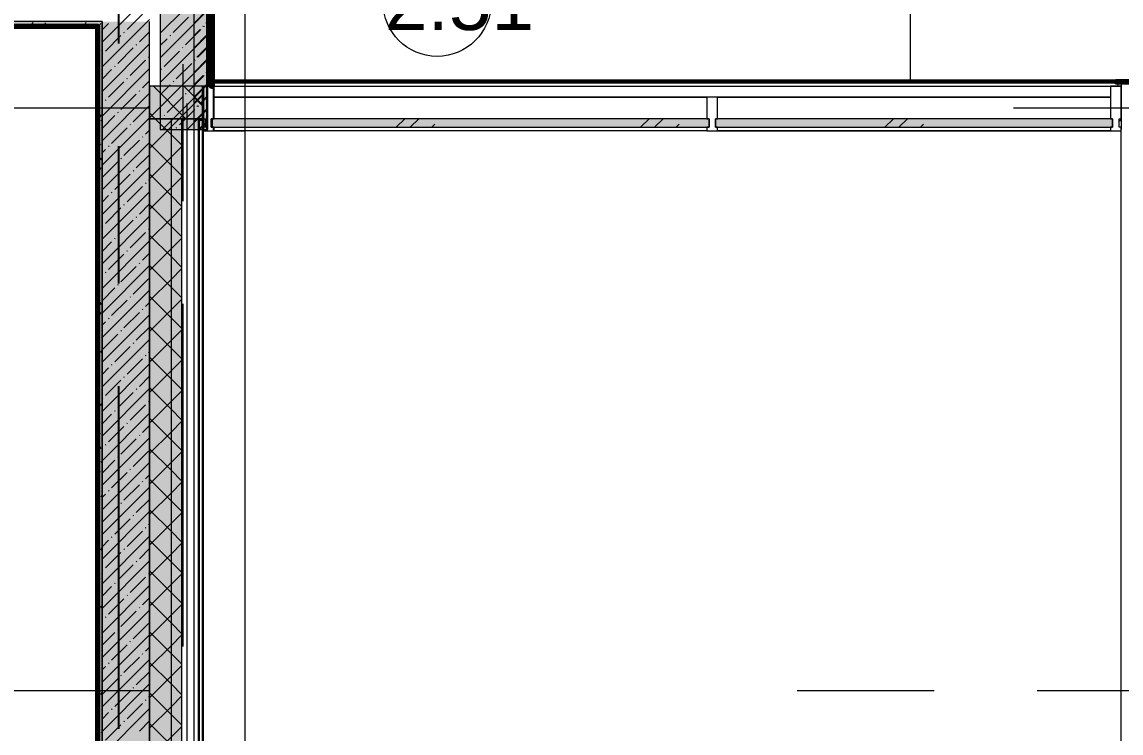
# Model space of a CAD drawing. Header units: millimetres. Extents: x -3817 to 677485, y -22715 to 103890.
# Drawn here: x 411392 to 416481, y 9523 to 12817 of the extents above; entities that cross this region are included whole.
import ezdxf

# ---------------------------------------------------------------- set-up
doc = ezdxf.new("R2010")
doc.units = ezdxf.units.MM
doc.layers.add('PDF _Геометрия', color=7, linetype='Continuous', true_color=0x1d1d1d)
doc.layers.add('PDF _Сплошная заливка', color=7, linetype='Continuous', true_color=0xffffff)
doc.layers.add('PDF _Текст', color=7, linetype='Continuous')
doc.styles.add('PDF GOST-Common', font='arial.ttf')

msp = doc.modelspace()

# ---------------------------------------------------------------- hatches: boundary and pattern name
at = {"layer": 'PDF _Сплошная заливка', "transparency": 33554559}
h = msp.add_hatch(color=256, dxfattribs=at)
h.paths.add_polyline_path([(412189.3, 12319), (412248.6, 12319), (412248.6, 17289.6), (412028.6, 17179.6), (412028.6, 17040.3), (412189.3, 16959.9), (412189.3, 13268.1)], flags=0)
h.paths.add_polyline_path([(412248.6, 17530.3), (412248.6, 17970), (412189.3, 17970), (412189.3, 17559.9)], flags=0)
for points in [[(412252.9, 12319), (412252.9, 16585.1), (412123.6, 16649.8), (412252.9, 16714.4), (412252.9, 17970), (412032.9, 17970), (412032.9, 12319)], [(412248.6, 12519), (412268.6, 12519), (412268.6, 15309), (412248.6, 15309), (412248.6, 13268.1)], [(412252.9, 12519), (412272.9, 12519), (412272.9, 15309), (412252.9, 15309), (412252.9, 14386.7)], [(411741.9, 12799), (411742.9, 12799), (411742.9, 12819), (407612.9, 12819), (407612.9, 12799), (410521, 12799)], [(411742.9, 6184), (411762.9, 6184), (411762.9, 12819), (411742.9, 12819), (411742.9, 6185)], [(412232.9, 12369), (412232.9, 12519), (411982.9, 12517.8), (411982.9, 12369), (412212.9, 12369)], [(412228.6, 12369), (412228.6, 12519), (412189.3, 12519), (412189.3, 12369), (412208.6, 12369)], [(411982.9, 5369), (412082.9, 5369), (412082.9, 12369), (411982.9, 12369), (411982.9, 5469)], [(412082.9, 5319), (412132.9, 5319), (412132.9, 12369), (412082.9, 12369), (412082.9, 5369)], [(414573.6, 12329), (414573.6, 12369), (412268.6, 12369), (412268.6, 12329), (414441.5, 12329)], [(416442.1, 12329), (416442.1, 12369), (414603.6, 12369), (414603.6, 12329), (416380.9, 12329)]]:
    msp.add_hatch(color=256, dxfattribs=at).paths.add_polyline_path(points)

# ---------------------------------------------------------------- linework, layer by layer
at = {"layer": 'PDF _Геометрия', "color": 7, "lineweight": 9}
for points in [[(412189.3, 5220.1), (412189.3, 16959.9), (411889.3, 17109.9), (412489.3, 17409.9), (412189.3, 17559.9), (412189.3, 29299.8)], [(412423.6, 29299.8), (412423.6, 17099.8), (412723.6, 16949.8), (412123.6, 16649.8), (412423.6, 16499.8), (412423.6, 4299.8)], [(415506.6, 12539.5), (415506.6, 13116.2)], [(407612.9, 12799), (411741.9, 12799)], [(411742.9, 12799), (411742.9, 6185)], [(414563.6, 12469), (412278.6, 12469)], [(412423.6, 12369), (412282.9, 12369), (412282.9, 12469), (412423.6, 12469), (412282.9, 12469)], [(416432.1, 12469), (415278.6, 12469), (416432.1, 12469), (416432.1, 12369), (415278.6, 12369), (414613.6, 12369), (414613.6, 12469), (415278.6, 12469), (414613.6, 12469)], [(411402.9, 5344), (412157.9, 5344), (412157.9, 12440)], [(411402.9, 5319), (411982.9, 5319), (412082.9, 5319), (412132.9, 5319), (412132.9, 12361), (412132.9, 12369), (412212.9, 12369), (412212.9, 12366), (412212.9, 12361), (412212.9, 5239), (412132.9, 5239), (411982.9, 5239), (411402.9, 5239)], [(412232.9, 12369), (412212.9, 12369), (412132.9, 12369), (412082.9, 12369), (411982.9, 12369), (412082.9, 12369), (412082.9, 12361), (412082.9, 5369), (411982.9, 5369), (411402.9, 5369)], [(412082.9, 12369), (412132.9, 12369)], [(412228.6, 12369), (412208.6, 12369), (412189.3, 12369), (412208.6, 12369), (412208.6, 12366), (412208.6, 12361), (412208.6, 5239), (412189.3, 5239)], [(413124.8, 12329), (413164.8, 12369)], [(413190.5, 12329), (413230.5, 12369)], [(414256.2, 12329), (414296.2, 12369)], [(414321.9, 12329), (414361.9, 12369)], [(415387.5, 12329), (415427.5, 12369)], [(415453.2, 12329), (415493.2, 12369)], [(412208.6, 12366), (412228.6, 12366)], [(412228.6, 12361), (412208.6, 12361)], [(412212.9, 12366), (412232.9, 12366)], [(412232.9, 12361), (412212.9, 12361)], [(412282.9, 12312), (412423.6, 12312), (412282.9, 12312), (412282.9, 12329), (412423.6, 12329)], [(413290.5, 12329), (413304.2, 12342.8)], [(414421.9, 12329), (414435.6, 12342.8)], [(414613.6, 12312), (415278.6, 12312), (414613.6, 12312), (414613.6, 12329), (415278.6, 12329), (416432.1, 12329), (416432.1, 12312), (415278.6, 12312), (416432.1, 12312)], [(415553.2, 12329), (415567, 12342.8)], [(414563.6, 12312), (412278.6, 12312)]]:
    msp.add_lwpolyline(points, dxfattribs=at)
at = {"layer": 'PDF _Геометрия', "color": 9, "lineweight": 9, "true_color": 0xc0c0c0}
for points in [[(412272.9, 19210), (412272.9, 19328.3), (412252.9, 19328.3), (412252.9, 19189), (412272.9, 19189), (412423.6, 19189), (412252.9, 19189), (412252.9, 19308.3), (412032.9, 19308.3), (412032.9, 18198), (412032.9, 17998), (412032.9, 12319), (412252.9, 12319), (412252.9, 15319), (412262.9, 15319)], [(412189.3, 12319), (412248.6, 12319), (412248.6, 15319), (412258.6, 15319)], [(411762.9, 12819), (411762.9, 6184), (411762.9, 12819), (411742.9, 12819), (407632.9, 12819)], [(411382.9, 5689), (408132.9, 5689), (408132.9, 5669), (411382.9, 5669), (411402.9, 5669), (411402.9, 6164), (411762.9, 6164), (411762.9, 5969), (411982.9, 5969), (411982.9, 12819)], [(416468.6, 12519), (416468.6, 12539)], [(416908.6, 11539), (416888.6, 11539), (416888.6, 11519), (416888.6, 11319), (416888.6, 12319), (416888.6, 11519), (416908.6, 11519), (416908.6, 12539), (416888.6, 12539), (416482.1, 12539), (416482.1, 12519), (416482.1, 12319), (416480.6, 12319), (416480.6, 1819), (416480.6, 1666), (416480.6, 1661), (418308.6, 1661), (418308.6, 1819), (418308.6, 1661), (419208.6, 1661), (419208.6, 1819), (418328.6, 1819), (419208.6, 1819)], [(411855.7, 5219), (411978.6, 5219), (412208.6, 5219), (412228.6, 5219), (412228.6, 12361), (412228.6, 12519), (412189.3, 12519)], [(412278.6, 12519), (416480.6, 12519)], [(412282.9, 12519), (412423.6, 12519)], [(416472.1, 12361), (416480.6, 12361), (416480.6, 12369)]]:
    msp.add_lwpolyline(points, dxfattribs=at)
at = {"layer": 'PDF _Геометрия', "color": 231, "lineweight": 70, "true_color": 0xff80c0}
for points in [[(412258.6, 15319), (412258.6, 15318), (412268.6, 15318), (412268.6, 12519), (412269.6, 12519), (412269.6, 15318), (412418.6, 15318)], [(412262.9, 15319), (412262.9, 15318), (412272.9, 15318), (412272.9, 12519), (412273.9, 12519), (412273.9, 15318), (412422.9, 15318)], [(403002.9, 12799), (403282.9, 12799), (403282.9, 13248), (407611.9, 13248), (407611.9, 13249), (407611.9, 12798), (407612.9, 12798), (411741.9, 12798), (411741.9, 6185), (411382.9, 6185), (411381.9, 6185), (411381.9, 5690), (408154.1, 5690), (408154.1, 6184), (408154.1, 6185), (407612.9, 6185), (407611.9, 6185), (407611.9, 5699), (407612.9, 5699), (407612.9, 6184), (408153.1, 6184), (408153.1, 5689), (408154.1, 5689), (411382.9, 5689)], [(416652.1, 12540), (416458.1, 12540), (416458.1, 12539), (416652.1, 12539), (416672.1, 12539), (416672.1, 12540)]]:
    msp.add_lwpolyline(points, dxfattribs=at)
at = {"layer": 'PDF _Геометрия', "color": 9, "lineweight": 9, "true_color": 0xc0c0c0}
for points in [[(412268.6, 12519), (412268.6, 15309), (412248.6, 15309), (412248.6, 12519)], [(412272.9, 12519), (412272.9, 15309), (412252.9, 15309), (412252.9, 12519)], [(412232.9, 12519), (411982.9, 12519), (411982.9, 12369), (411982.9, 12361), (411982.9, 5469), (411402.9, 5469), (411402.9, 5219), (411982.9, 5219), (412212.9, 5219), (412232.9, 5219), (412232.9, 12361)]]:
    msp.add_lwpolyline(points, close=True, dxfattribs=at)
at = {"layer": 'PDF _Геометрия', "color": 253, "lineweight": 9, "true_color": 0xaaaaaa}
for points in [[(411838.6, 12717.2), (411838.6, 14304.7)], [(411842.9, 12717.2), (411842.9, 14304.7)], [(412138.6, 11987.3), (412138.6, 12622.3)], [(408090, 12419), (409482.9, 12419), (411982.9, 12419)], [(415983.5, 12419), (416618.5, 12419)], [(411838.6, 11605.9), (411838.6, 12240.9)], [(411842.9, 11605.9), (411842.9, 12240.9)], [(412138.6, 9923.6), (412138.6, 11511.1)], [(411838.6, 9542.2), (411838.6, 11129.7)], [(411842.9, 9542.2), (411842.9, 11129.7)], [(407455, 9719), (409482.9, 9719), (411982.9, 9719)], [(414981.5, 9719), (415616.5, 9719)], [(416092.7, 9719), (417680.2, 9719)]]:
    msp.add_lwpolyline(points, dxfattribs=at)
at = {"layer": 'PDF _Геометрия', "lineweight": 9}
for points in [[(412032.9, 12765.1), (412252.9, 12985.1)], [(411762.9, 12723.2), (411858.7, 12819), (411982.9, 12943.2)], [(411762.9, 12609.1), (411972.8, 12819), (411982.9, 12829.1)], [(411878.9, 12782.2), (411915.7, 12819), (411950.2, 12853.5)], [(412032.9, 12651), (412252.9, 12871)], [(412092.8, 12767.9), (412164, 12839.2)], [(412189.3, 12811.7), (412248.6, 12871)], [(411762.9, 12780.2), (411793.4, 12810.7)], [(412149.8, 12710.9), (412221.1, 12782.2)], [(412189.3, 12754.7), (412216.8, 12782.2)], [(412231.1, 12796.5), (412233.4, 12798.8)], [(412235.3, 12796.5), (412237.7, 12798.8)], [(412245.3, 12810.7), (412248.6, 12814)], [(412249.6, 12810.7), (412252.9, 12814)], [(411779.1, 12682.4), (411850.4, 12753.7)], [(411864.7, 12767.9), (411867, 12770.3)], [(411935.9, 12725.2), (411982.9, 12772.1)], [(412032.9, 12537), (412252.9, 12757)], [(412032.9, 12708.1), (412064.3, 12739.4)], [(412078.5, 12753.7), (412080.9, 12756.1)], [(412189.3, 12697.7), (412248.6, 12757)], [(411762.9, 12495.1), (411982.9, 12715.1)], [(411836.2, 12625.4), (411907.4, 12696.7)], [(411921.7, 12710.9), (411924.1, 12713.3)], [(412050, 12611.1), (412121.3, 12682.4)], [(412135.5, 12696.7), (412137.9, 12699)], [(412202.6, 12653.9), (412248.6, 12700)], [(412206.8, 12653.9), (412252.9, 12700)], [(411764.9, 12668.1), (411767.2, 12670.5)], [(411893.2, 12568.4), (411964.5, 12639.6)], [(411978.7, 12653.9), (411981.1, 12656.3)], [(412032.9, 12422.9), (412252.9, 12642.9)], [(412107, 12554.1), (412178.3, 12625.4)], [(412189.3, 12583.6), (412248.6, 12642.9)], [(412192.6, 12639.6), (412194.9, 12642)], [(411762.9, 12381), (411982.9, 12601)], [(411762.9, 12552.1), (411807.6, 12596.9)], [(411821.9, 12611.1), (411824.3, 12613.5)], [(412035.7, 12596.9), (412038.1, 12599.2)], [(412245.3, 12582.6), (412247.7, 12585)], [(412249.6, 12582.6), (412252, 12585)], [(411793.4, 12468.6), (411864.7, 12539.8)], [(411878.9, 12554.1), (411881.3, 12556.5)], [(411950.2, 12511.3), (411982.9, 12544)], [(412032.9, 12480), (412078.5, 12525.6)], [(412043, 12319), (412252.9, 12528.9)], [(412092.8, 12539.8), (412095.1, 12542.2)], [(412164, 12497.1), (412235.3, 12568.4)], [(412189.3, 12526.6), (412231.1, 12568.4)], [(412189.3, 12469.6), (412248.6, 12528.9)], [(411762.9, 12267), (411982.9, 12487)], [(411850.4, 12411.5), (411921.7, 12482.8)], [(411935.9, 12497.1), (411938.3, 12499.4)], [(411982.9, 12514.2), (411987.7, 12519)], [(411982.9, 12372.8), (412129.1, 12519)], [(411982.9, 12231.4), (412082.9, 12331.4), (412120.5, 12369), (412232.9, 12481.4)], [(412150.9, 12369), (412000.9, 12519)], [(412064.3, 12397.3), (412135.5, 12468.6)], [(412232.9, 12428.4), (412142.3, 12519)], [(412149.8, 12482.8), (412152.2, 12485.2)], [(412189.3, 12442), (412228.6, 12481.4)], [(412216.8, 12440), (412248.6, 12471.9)], [(412221.1, 12440), (412252.9, 12471.9)], [(411762.9, 12438.1), (411764.9, 12440)], [(411779.1, 12454.3), (411781.5, 12456.7)], [(411907.4, 12354.5), (411978.7, 12425.8)], [(412228.6, 12428.4), (412189.3, 12467.7)], [(412202.6, 12425.8), (412204.9, 12428.2)], [(412206.8, 12425.8), (412209.2, 12428.2)], [(411762.9, 12324), (411821.9, 12383)], [(411762.9, 12152.9), (411982.9, 12372.9)], [(411836.2, 12397.3), (411838.5, 12399.6)], [(412132.9, 12245.6), (412082.9, 12295.6), (412009.5, 12369), (411982.9, 12395.6)], [(412032.9, 12365.9), (412035.7, 12368.8)], [(412050, 12383), (412052.4, 12385.4)], [(412121.3, 12340.3), (412192.6, 12411.5)], [(412157.1, 12319), (412252.9, 12414.8)], [(412189.3, 12355.5), (412248.6, 12414.8)], [(411807.6, 12254.7), (411878.9, 12326)], [(411893.2, 12340.3), (411895.5, 12342.6)], [(411964.5, 12297.5), (411982.9, 12315.9)], [(412107, 12326), (412109.4, 12328.4)], [(412209.8, 12319), (412245.3, 12354.5)], [(412214.1, 12319), (412249.6, 12354.5)], [(411864.7, 12197.7), (411935.9, 12269)], [(411950.2, 12283.2), (411952.6, 12285.6)], [(411762.9, 12038.9), (411982.9, 12258.9)], [(411762.9, 12210), (411779.1, 12226.2)], [(411793.4, 12240.5), (411795.8, 12242.8)], [(412132.9, 12104.2), (412082.9, 12154.2), (411982.9, 12254.2)], [(411982.9, 12089.9), (412082.9, 12189.9), (412132.9, 12239.9)], [(411764.9, 12097.9), (411836.2, 12169.2)], [(411850.4, 12183.4), (411852.8, 12185.8)], [(411921.7, 12140.7), (411982.9, 12201.9)], [(411762.9, 11924.8), (411982.9, 12144.8)], [(411821.9, 12040.9), (411893.2, 12112.2)], [(411907.4, 12126.4), (411909.8, 12128.8)], [(412132.9, 11962.7), (412082.9, 12012.7), (411982.9, 12112.7)], [(411964.5, 12069.4), (411966.8, 12071.8)], [(411978.7, 12083.6), (411982.9, 12087.8)], [(411982.9, 11948.5), (412082.9, 12048.5), (412132.9, 12098.5)], [(411762.9, 11810.8), (411982.9, 12030.8)], [(411762.9, 11981.9), (411793.4, 12012.4)], [(411807.6, 12026.6), (411810, 12029)], [(411878.9, 11983.9), (411950.2, 12055.1)], [(411864.7, 11969.6), (411867, 11972)], [(411935.9, 11926.8), (411982.9, 11973.8)], [(412132.9, 11821.3), (412082.9, 11871.3), (411982.9, 11971.3)], [(411762.9, 11696.7), (411982.9, 11916.7)], [(411779.1, 11884.1), (411850.4, 11955.3)], [(411921.7, 11912.6), (411924.1, 11914.9)], [(411982.9, 11807.1), (412082.9, 11907.1), (412132.9, 11957.1)], [(411764.9, 11869.8), (411767.2, 11872.2)], [(411836.2, 11827), (411907.4, 11898.3)], [(411978.7, 11855.5), (411981.1, 11857.9)], [(411821.9, 11812.8), (411824.3, 11815.1)], [(411893.2, 11770), (411964.5, 11841.3)], [(412132.9, 11679.9), (412082.9, 11729.9), (411982.9, 11829.9)], [(411982.9, 11665.7), (412082.9, 11765.7), (412132.9, 11815.7)], [(411762.9, 11582.7), (411982.9, 11802.7)], [(411762.9, 11753.8), (411807.6, 11798.5)], [(411878.9, 11755.8), (411881.3, 11758.1)], [(411793.4, 11670.2), (411864.7, 11741.5)], [(411950.2, 11713), (411982.9, 11745.7)], [(411762.9, 11468.6), (411982.9, 11688.6)], [(411779.1, 11656), (411781.5, 11658.3)], [(411850.4, 11613.2), (411921.7, 11684.5)], [(411935.9, 11698.7), (411938.3, 11701.1)], [(412132.9, 11538.5), (412082.9, 11588.5), (411982.9, 11688.5)], [(411982.9, 11524.3), (412082.9, 11624.3), (412132.9, 11674.3)], [(411762.9, 11639.7), (411764.9, 11641.7)], [(411907.4, 11556.2), (411978.7, 11627.4)], [(411762.9, 11525.7), (411821.9, 11584.7)], [(411762.9, 11354.6), (411982.9, 11574.6)], [(411836.2, 11598.9), (411838.5, 11601.3)], [(411807.6, 11456.4), (411878.9, 11527.7)], [(411893.2, 11541.9), (411895.5, 11544.3)], [(411964.5, 11499.1), (411982.9, 11517.6)], [(412132.9, 11397), (412082.9, 11447), (411982.9, 11547)], [(411982.9, 11382.8), (412082.9, 11482.8), (412132.9, 11532.8)], [(411762.9, 11240.5), (411982.9, 11460.5)], [(411864.7, 11399.3), (411935.9, 11470.6)], [(411950.2, 11484.9), (411952.6, 11487.3)], [(411762.9, 11411.6), (411779.1, 11427.9)], [(411793.4, 11442.1), (411795.8, 11444.5)], [(411921.7, 11342.3), (411982.9, 11403.5)], [(412132.9, 11255.6), (412082.9, 11305.6), (411982.9, 11405.6)], [(411764.9, 11299.6), (411836.2, 11370.8)], [(411850.4, 11385.1), (411852.8, 11387.5)], [(411982.9, 11241.4), (412082.9, 11341.4), (412132.9, 11391.4)], [(411762.9, 11126.5), (411982.9, 11346.5)], [(411821.9, 11242.5), (411893.2, 11313.8)], [(411907.4, 11328.1), (411909.8, 11330.4)], [(411878.9, 11185.5), (411950.2, 11256.8)], [(411964.5, 11271), (411966.8, 11273.4)], [(411978.7, 11285.3), (411982.9, 11289.5)], [(412132.9, 11114.2), (412082.9, 11164.2), (411982.9, 11264.2)], [(411982.9, 11100), (412082.9, 11200), (412132.9, 11250)], [(411762.9, 11012.4), (411982.9, 11232.4)], [(411762.9, 11183.5), (411793.4, 11214)], [(411807.6, 11228.3), (411810, 11230.6)], [(411779.1, 11085.7), (411850.4, 11157)], [(411864.7, 11171.2), (411867, 11173.6)], [(411935.9, 11128.5), (411982.9, 11175.4)], [(411762.9, 10898.4), (411982.9, 11118.4)], [(411836.2, 11028.7), (411907.4, 11100)], [(411921.7, 11114.2), (411924.1, 11116.6)], [(412132.9, 10972.8), (412082.9, 11022.8), (411982.9, 11122.8)], [(411982.9, 10958.6), (412082.9, 11058.6), (412132.9, 11108.6)], [(411764.9, 11071.5), (411767.2, 11073.8)], [(411978.7, 11057.2), (411981.1, 11059.6)], [(411762.9, 10784.3), (411982.9, 11004.3)], [(411762.9, 10955.4), (411807.6, 11000.2)], [(411821.9, 11014.4), (411824.3, 11016.8)], [(411893.2, 10971.7), (411964.5, 11042.9)], [(411793.4, 10871.9), (411864.7, 10943.2)], [(411878.9, 10957.4), (411881.3, 10959.8)], [(411950.2, 10914.6), (411982.9, 10947.3)], [(412132.9, 10831.4), (412082.9, 10881.4), (411982.9, 10981.4)], [(411982.9, 10817.2), (412082.9, 10917.2), (412132.9, 10967.2)], [(411935.9, 10900.4), (411938.3, 10902.8)], [(411762.9, 10670.3), (411982.9, 10890.3)], [(411762.9, 10841.4), (411764.9, 10843.4)], [(411779.1, 10857.6), (411781.5, 10860)], [(411850.4, 10814.8), (411921.7, 10886.1)], [(412132.9, 10689.9), (412082.9, 10739.9), (411982.9, 10839.9)], [(411836.2, 10800.6), (411838.5, 10803)], [(411907.4, 10757.8), (411978.7, 10829.1)], [(411982.9, 10675.7), (412082.9, 10775.7), (412132.9, 10825.7)], [(411762.9, 10727.3), (411821.9, 10786.3)], [(411762.9, 10556.3), (411982.9, 10776.3)], [(411893.2, 10743.6), (411895.5, 10745.9)], [(411807.6, 10658), (411878.9, 10729.3)], [(411950.2, 10686.5), (411952.6, 10688.9)], [(411964.5, 10700.8), (411982.9, 10719.2)], [(412132.9, 10548.5), (412082.9, 10598.5), (411982.9, 10698.5)], [(411762.9, 10442.2), (411982.9, 10662.2)], [(411793.4, 10643.8), (411795.8, 10646.1)], [(411864.7, 10601), (411935.9, 10672.3)], [(411982.9, 10534.3), (412082.9, 10634.3), (412132.9, 10684.3)], [(411762.9, 10613.3), (411779.1, 10629.5)], [(411850.4, 10586.7), (411852.8, 10589.1)], [(411921.7, 10544), (411982.9, 10605.2)], [(411762.9, 10328.2), (411982.9, 10548.2)], [(411764.9, 10501.2), (411836.2, 10572.5)], [(412132.9, 10407.1), (412082.9, 10457.1), (411982.9, 10557.1)], [(411982.9, 10392.9), (412082.9, 10492.9), (412132.9, 10542.9)], [(411821.9, 10444.2), (411893.2, 10515.5)], [(411907.4, 10529.7), (411909.8, 10532.1)], [(411978.7, 10487), (411982.9, 10491.1)], [(411762.9, 10214.1), (411982.9, 10434.1)], [(411878.9, 10387.2), (411950.2, 10458.4)], [(411964.5, 10472.7), (411966.8, 10475.1)], [(411762.9, 10385.2), (411793.4, 10415.7)], [(411807.6, 10429.9), (411810, 10432.3)], [(412132.9, 10265.7), (412082.9, 10315.7), (411982.9, 10415.7)], [(411982.9, 10251.5), (412082.9, 10351.5), (412132.9, 10401.5)], [(411779.1, 10287.4), (411850.4, 10358.6)], [(411864.7, 10372.9), (411867, 10375.3)], [(411935.9, 10330.1), (411982.9, 10377.1)], [(411762.9, 10100.1), (411982.9, 10320.1)], [(411836.2, 10230.3), (411907.4, 10301.6)], [(411921.7, 10315.9), (411924.1, 10318.3)], [(411764.9, 10273.1), (411767.2, 10275.5)], [(411893.2, 10173.3), (411964.5, 10244.6)], [(411978.7, 10258.9), (411981.1, 10261.2)], [(412132.9, 10124.3), (412082.9, 10174.3), (411982.9, 10274.3)], [(411982.9, 10110), (412082.9, 10210.1), (412132.9, 10260.1)], [(411762.9, 9986), (411982.9, 10206)], [(411762.9, 10157.1), (411807.6, 10201.8)], [(411821.9, 10216.1), (411824.3, 10218.5)], [(411793.4, 10073.5), (411864.7, 10144.8)], [(411878.9, 10159.1), (411881.3, 10161.4)], [(411950.2, 10116.3), (411982.9, 10149)], [(412132.9, 9982.8), (412082.9, 10032.8), (411982.9, 10132.8)], [(411762.9, 9872), (411982.9, 10092)], [(411850.4, 10016.5), (411921.7, 10087.8)], [(411935.9, 10102), (411938.3, 10104.4)], [(411982.9, 9968.6), (412082.9, 10068.6), (412132.9, 10118.6)], [(411762.9, 10043), (411764.9, 10045)], [(411779.1, 10059.3), (411781.5, 10061.6)], [(411907.4, 9959.5), (411978.7, 10030.8)], [(411762.9, 9929), (411821.9, 9988)], [(411762.9, 9757.9), (411982.9, 9977.9)], [(411836.2, 10002.2), (411838.5, 10004.6)], [(412132.9, 9841.4), (412082.9, 9891.4), (411982.9, 9991.4)], [(411982.9, 9827.2), (412082.9, 9927.2), (412132.9, 9977.2)], [(411807.6, 9859.7), (411878.9, 9931)], [(411893.2, 9945.2), (411895.5, 9947.6)], [(411864.7, 9802.7), (411935.9, 9873.9)], [(411950.2, 9888.2), (411952.6, 9890.6)], [(411964.5, 9902.5), (411982.9, 9920.9)], [(411762.9, 9643.9), (411982.9, 9863.9)], [(411762.9, 9814.9), (411779.1, 9831.2)], [(411793.4, 9845.4), (411795.8, 9847.8)], [(412132.9, 9700), (412082.9, 9750), (411982.9, 9850)], [(411982.9, 9685.8), (412082.9, 9785.8), (412132.9, 9835.8)], [(411764.9, 9702.9), (411836.2, 9774.1)], [(411850.4, 9788.4), (411852.8, 9790.8)], [(411921.7, 9745.6), (411982.9, 9806.8)], [(411762.9, 9529.8), (411982.9, 9749.8)], [(411907.4, 9731.4), (411909.8, 9733.7)], [(411821.9, 9645.8), (411893.2, 9717.1)], [(411964.5, 9674.4), (411966.8, 9676.7)], [(411978.7, 9688.6), (411982.9, 9692.8)], [(412132.9, 9558.6), (412082.9, 9608.6), (411982.9, 9708.6)], [(411982.9, 9544.4), (412082.9, 9644.4), (412132.9, 9694.4)], [(411762.9, 9415.8), (411982.9, 9635.8)], [(411807.6, 9631.6), (411810, 9634)], [(411878.9, 9588.8), (411950.2, 9660.1)], [(411762.9, 9586.8), (411793.4, 9617.3)], [(411864.7, 9574.6), (411867, 9576.9)], [(411935.9, 9531.8), (411982.9, 9578.7)], [(411779.1, 9489), (411850.4, 9560.3)], [(412132.9, 9417.1), (412082.9, 9467.1), (411982.9, 9567.1)], [(411982.9, 9402.9), (412082.9, 9502.9), (412132.9, 9552.9)]]:
    msp.add_lwpolyline(points, dxfattribs=at)
at = {"layer": 'PDF _Геометрия', "color": 231, "lineweight": 9, "true_color": 0xff80c0}
msp.add_lwpolyline([(411402.9, 6184), (411742.9, 6184), (411742.9, 6185), (411742.9, 12799), (411741.9, 12799), (407612.9, 12799)], dxfattribs=at)
at = {"layer": 'PDF _Геометрия', "color": 253, "lineweight": 9, "true_color": 0x9b9b9b}
for points in [[(411442.7, 12815.1), (411437.7, 12806.4)], [(411504.8, 12804), (411499.7, 12812.8)], [(411542.9, 12799), (411541.4, 12801.6)], [(411613.3, 12799), (411609.4, 12805.7)], [(411688.4, 12814), (411683.4, 12805.3)], [(411756.5, 12810), (411751.4, 12801.3)], [(412253, 12780.9), (412248.6, 12788.4)], [(412257.2, 12780.9), (412252.9, 12788.4)], [(411762.9, 12760.1), (411762.6, 12759.6)], [(412256.9, 12769.9), (412266.9, 12769.9)], [(412261.1, 12769.9), (412271.2, 12769.9)], [(411743.4, 12695.5), (411742.9, 12696.4)], [(411743, 12678.4), (411753, 12678.4)], [(412250.7, 12698.1), (412248.6, 12694.5)], [(412255, 12698.1), (412252.9, 12694.5)], [(412256.9, 12678.4), (412266.9, 12678.4)], [(412261.1, 12678.4), (412271.2, 12678.4)], [(412261.9, 12656.5), (412256.9, 12647.8)], [(412266.2, 12656.5), (412261.1, 12647.8)], [(411744.2, 12605.9), (411742.9, 12603.6)], [(411743, 12617.5), (411753, 12617.5)], [(412250, 12603.2), (412248.6, 12605.6)], [(412254.2, 12603.2), (412252.9, 12605.6)], [(411743, 12526), (411753, 12526)], [(411762.9, 12539.9), (411761.8, 12541.7)], [(412256.9, 12556.5), (412266.9, 12556.5)], [(412261.1, 12556.5), (412271.2, 12556.5)], [(412268.6, 12546.2), (412263.9, 12538.1)], [(412272.9, 12546.2), (412268.2, 12538.1)], [(411751.3, 12496.2), (411746.2, 12487.5)], [(411747.2, 12428.2), (411742.9, 12420.7)], [(411758.3, 12386.5), (411753.3, 12377.8)], [(411743, 12343.2), (411753, 12343.2)], [(411752.7, 12313.7), (411747.7, 12322.4)], [(411762.9, 12357), (411758.8, 12364)], [(411743, 12282.2), (411753, 12282.2)], [(411756.8, 12245.6), (411751.8, 12254.3)], [(411746.1, 12182.4), (411742.9, 12176.9)], [(411743, 12190.8), (411753, 12190.8)], [(411760.9, 12177.6), (411755.8, 12186.3)], [(411749.7, 12136), (411744.7, 12144.7)], [(411757.3, 12140.8), (411752.2, 12132.1)], [(411746.7, 11958.3), (411742.9, 11964.9)], [(411743, 12007.9), (411753, 12007.9)], [(411743, 11946.9), (411753, 11946.9)], [(411762.9, 11869.3), (411761, 11872.5)], [(411743, 11855.5), (411753, 11855.5)], [(411748, 11759), (411743, 11750.3)], [(411743, 11672.6), (411753, 11672.6)], [(411743, 11611.6), (411753, 11611.6)], [(411751.9, 11644.5), (411746.9, 11653.2)], [(411746.9, 11513.3), (411742.9, 11506.3)], [(411743, 11520.2), (411753, 11520.2)], [(411760.1, 11508.4), (411755, 11517.1)], [(411758.1, 11471.6), (411753, 11462.9)], [(411762.9, 11358.1), (411760.1, 11353.2)], [(411743, 11337.3), (411753, 11337.3)], [(411745.9, 11289.1), (411742.9, 11294.3)], [(411743, 11276.4), (411753, 11276.4)], [(411761, 11293.9), (411756, 11285.2)], [(411743, 11184.9), (411753, 11184.9)], [(411760, 11048.2), (411754.9, 11039.5)], [(411743, 11002), (411753, 11002)], [(411762.9, 10954.9), (411761.3, 10957.6)], [(411743, 10941.1), (411753, 10941.1)], [(411755.2, 10907.3), (411750.2, 10916)], [(411747.7, 10844.1), (411742.9, 10835.7)], [(411743, 10849.6), (411753, 10849.6)], [(411759.3, 10839.3), (411754.2, 10848)], [(411752.2, 10729.6), (411747.2, 10738.3)], [(411762.9, 10772), (411758.3, 10779.9)], [(411754.8, 10734.4), (411749.7, 10725.7)], [(411743, 10666.8), (411753, 10666.8)], [(411750.7, 10666.4), (411745.7, 10657.7)], [(411745.1, 10619.9), (411742.9, 10623.8)], [(411743, 10605.8), (411753, 10605.8)], [(411761.8, 10624.7), (411756.8, 10616)], [(411749.2, 10551.9), (411744.2, 10560.6)], [(411743, 10514.4), (411753, 10514.4)], [(411749.6, 10420.6), (411744.6, 10411.9)], [(411743, 10331.5), (411753, 10331.5)], [(411760.8, 10379), (411755.7, 10370.3)], [(411743, 10270.5), (411753, 10270.5)], [(411754.4, 10238.1), (411749.4, 10246.8)], [(411743, 10179.1), (411753, 10179.1)], [(411744.4, 10106.9), (411742.9, 10104.2)], [(411762.5, 10102.1), (411757.5, 10110.8)], [(411743, 9996.2), (411753, 9996.2)], [(411751.5, 9997.2), (411746.5, 9988.5)], [(411743, 9935.2), (411753, 9935.2)], [(411748.4, 9882.7), (411743.4, 9891.4)], [(411743, 9843.8), (411753, 9843.8)], [(411750.4, 9751.5), (411745.4, 9742.8)], [(411761.6, 9709.8), (411756.5, 9701.1)], [(411743, 9660.9), (411753, 9660.9)], [(411743, 9600), (411753, 9600)], [(411762.9, 9529.3), (411759.5, 9523.4)]]:
    msp.add_lwpolyline(points, dxfattribs=at)
at = {"layer": 'PDF _Геометрия', "color": 231, "lineweight": 53, "true_color": 0xff80c0}
for points in [[(412269.6, 12541.8), (416458.1, 12541.8), (412269.6, 12541.8)], [(412269.6, 12540.8), (416458.1, 12540.8), (412269.6, 12540.8)], [(412273.9, 12541.8), (412423.6, 12541.8), (412273.9, 12541.8)], [(412273.9, 12540.8), (412423.6, 12540.8), (412273.9, 12540.8)], [(416458.1, 12541.8), (416458.1, 12540.8)]]:
    msp.add_lwpolyline(points, dxfattribs=at)
at = {"layer": 'PDF _Геометрия', "color": 7, "lineweight": 20}
for points in [[(412268.6, 12329), (412268.6, 12369), (412278.6, 12369), (412278.6, 12519), (412228.6, 12519), (412228.6, 12369), (412238.6, 12369), (412238.6, 12329), (412228.6, 12329), (412228.6, 12312), (412278.6, 12312), (412278.6, 12329)], [(412272.9, 12329), (412272.9, 12369), (412282.9, 12369), (412282.9, 12519), (412232.9, 12519), (412232.9, 12369), (412242.9, 12369), (412242.9, 12329), (412232.9, 12329), (412232.9, 12312), (412282.9, 12312), (412282.9, 12329)], [(414613.6, 12329), (414603.6, 12329), (414603.6, 12369), (414613.6, 12369), (414613.6, 12469), (414563.6, 12469), (414563.6, 12369), (414573.6, 12369), (414573.6, 12329), (414563.6, 12329), (414563.6, 12312), (414613.6, 12312)], [(416482.1, 12329), (416472.1, 12329), (416472.1, 12369), (416482.1, 12369), (416482.1, 12519), (416432.1, 12519), (416432.1, 12369), (416442.1, 12369), (416442.1, 12329), (416432.1, 12329), (416432.1, 12312), (416482.1, 12312)], [(412268.6, 12329), (414573.6, 12329), (414573.6, 12369), (412268.6, 12369)], [(414603.6, 12329), (416442.1, 12329), (416442.1, 12369), (414603.6, 12369)]]:
    msp.add_lwpolyline(points, close=True, dxfattribs=at)
at = {"layer": 'PDF _Геометрия', "color": 7, "lineweight": 9}
for points in [[(412278.6, 12469), (414563.6, 12469), (414563.6, 12369), (412278.6, 12369)], [(412278.6, 12329), (414563.6, 12329), (414563.6, 12312), (412278.6, 12312)]]:
    msp.add_lwpolyline(points, close=True, dxfattribs=at)
at = {"layer": 'PDF _Геометрия', "color": 7, "lineweight": 20}
msp.add_lwpolyline([(412423.6, 12369), (412272.9, 12369), (412272.9, 12329), (412423.6, 12329)], dxfattribs=at)
at = {"layer": 'PDF _Геометрия', "color": 7, "lineweight": 9}
msp.add_circle((413314.7, 12907.6), 250, dxfattribs=at)
msp.add_circle((413314.7, 12907.6), 250, dxfattribs=at)
at = {"layer": 'PDF _Сплошная заливка', "color": 254, "lineweight": 35, "true_color": 0xffb9dc, "transparency": 33554559}
for points in [[(412268.6, 12519), (412269.6, 12519), (412268.6, 13268.1)], [(412423.6, 12540.8), (412423.6, 12541.8), (412273.9, 12540.8)], [(416458.1, 12540.8), (416458.1, 12541.8), (416380.9, 12540.8)], [(416652.1, 12539), (416652.1, 12540), (416458.1, 12539)]]:
    msp.add_solid(points, dxfattribs=at)
at = {"layer": 'PDF _Сплошная заливка', "lineweight": 35, "transparency": 33554559}
for points in [[(411982.9, 5969), (411982.9, 12819), (411762.9, 5969), (411762.9, 12819)], [(412423.6, 12329), (412423.6, 12369), (412272.9, 12329), (412272.9, 12369)]]:
    msp.add_solid(points, dxfattribs=at)

# ---------------------------------------------------------------- texts
at = {"layer": 'PDF _Текст', "color": 250, "true_color": 0x3c3c3c, "insert": (413072.9, 12904.8), "char_height": 254, "attachment_point": 4, "style": 'PDF GOST-Common'}
msp.add_mtext('2.51', dxfattribs=at)

doc.saveas('drawing.dxf')
